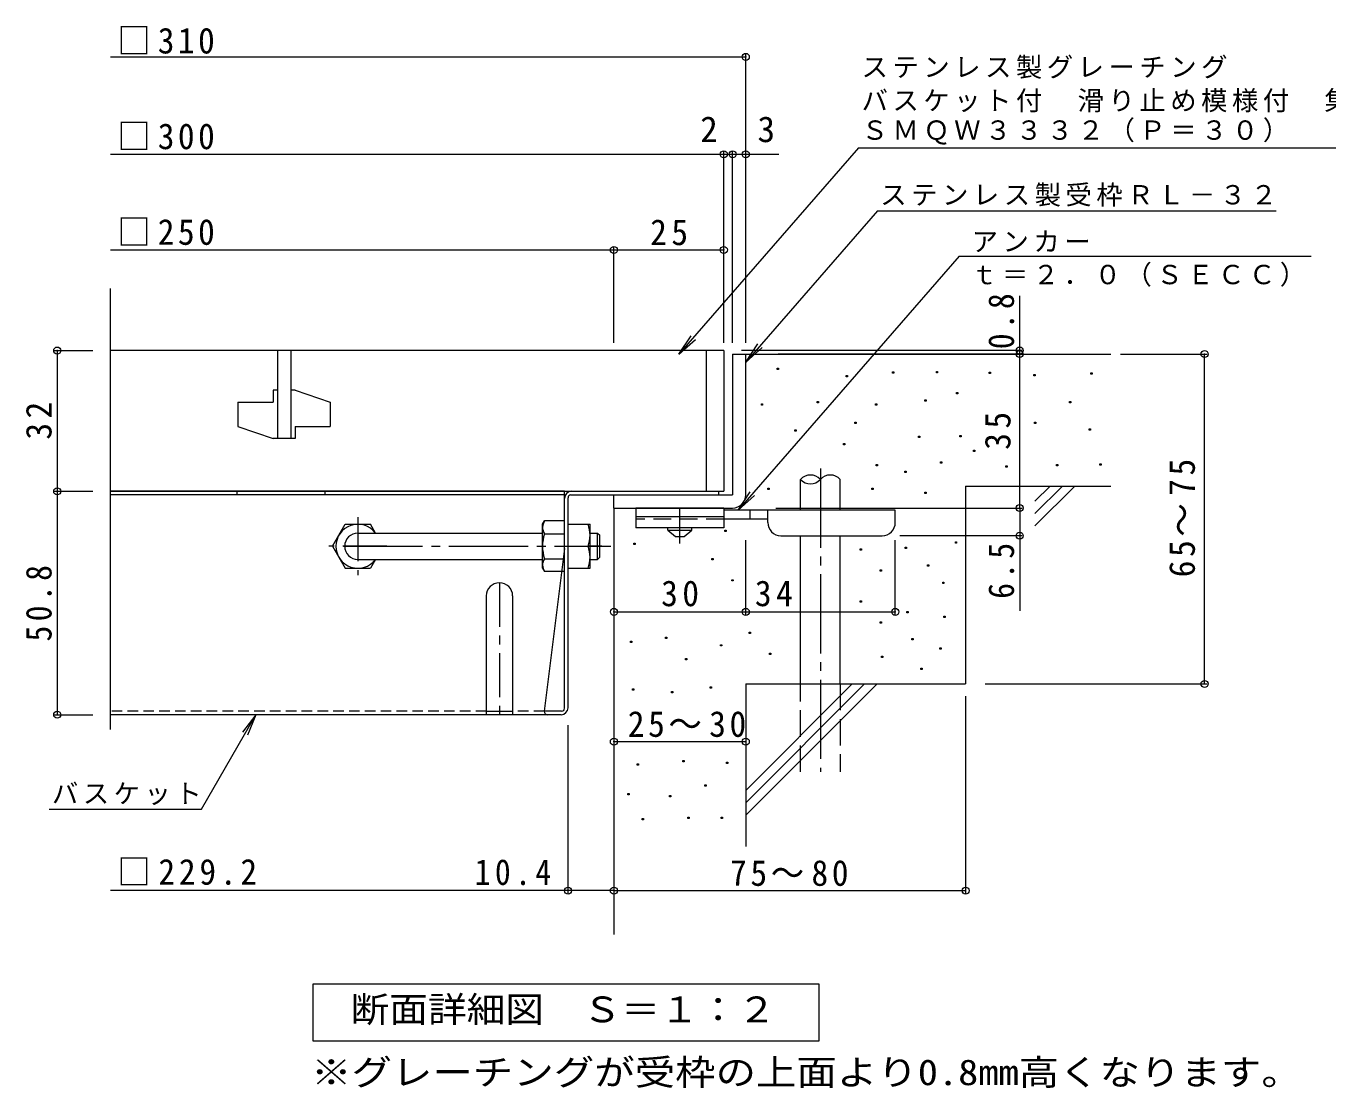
# Model space of a CAD drawing. Units: millimetres on the paper, enlarged 4 times, with parts at other scales. Extents: x -822 to 951, y -780 to 740.
# Drawn here: x -822 to -230, y -651 to -168 of the extents above; entities that cross this region are included whole.
import ezdxf
from ezdxf.enums import TextEntityAlignment as Align

# ---------------------------------------------------------------- set-up
doc = ezdxf.new("R2010")
doc.units = ezdxf.units.MM
doc.header["$LTSCALE"] = 4
doc.header["$PDMODE"] = 32
doc.header["$PDSIZE"] = 3.2
for name, pattern in [('CHAIN1', [8, 5, -1, 1, -1]), ('CHAIN2', [12, 9, -1, 1, -1]), ('DASHED1', [1.8, 1.2, -0.6]), ('DASHED2', [3, 2, -1]), ('DASHED3', [4, 3, -1])]:
    doc.linetypes.add(name, pattern=pattern)
for name, color, linetype, lineweight in [('D-0_芯', 7, 'Continuous', 9), ('D-1_躯体', 2, 'Continuous', 9), ('D-2_仕上', 3, 'Continuous', 9), ('D-4_その他', 7, 'Continuous', 9), ('D-5_文字', 7, 'Continuous', 9), ('D-6_寸法', 6, 'Continuous', 9), ('D-7_ハッチ', 2, 'Continuous', 9), ('D-8_記号', 2, 'Continuous', 9), ('D-9_0-HOJO', 4, 'Continuous', 9), ('D-B_7-WAKU-T', 2, 'Continuous', 9)]:
    doc.layers.add(name, color=color, linetype=linetype, lineweight=lineweight)
doc.styles.add('ＭＳ ゴシック', font='')
doc.styles.get('ＭＳ ゴシック').set_extended_font_data('MS Gothic')

msp = doc.modelspace()

# ---------------------------------------------------------------- linework, layer by layer
at = {"layer": 'D-0_芯'}
for points in [[(-480.433, -323.903), (-480.433, -323.303), (-479.834, -323.303), (-479.834, -323.903)], [(-428.033, -325.524), (-428.033, -324.924), (-427.433, -324.924), (-427.433, -325.524)], [(-408.032, -325.305), (-408.032, -324.705), (-407.432, -324.705), (-407.432, -325.305)], [(-383.975, -325.712), (-383.975, -325.112), (-383.375, -325.112), (-383.375, -325.712)], [(-337.685, -325.983), (-337.685, -325.383), (-337.085, -325.383), (-337.085, -325.983)], [(-449.101, -327.144), (-449.101, -326.544), (-448.501, -326.544), (-448.501, -327.144)], [(-363.672, -326.795), (-363.672, -326.195), (-363.072, -326.195), (-363.072, -326.795)], [(-398.891, -334.9), (-398.891, -334.3), (-398.291, -334.3), (-398.291, -334.9)], [(-487.643, -340.028), (-487.643, -339.428), (-487.043, -339.428), (-487.043, -340.028)], [(-462.207, -338.947), (-462.207, -338.347), (-461.607, -338.347), (-461.607, -338.947)], [(-435.678, -340.03), (-435.678, -339.43), (-435.078, -339.43), (-435.078, -340.03)], [(-413.21, -338.286), (-413.21, -337.686), (-412.61, -337.686), (-412.61, -338.286)], [(-347.431, -338.977), (-347.431, -338.377), (-346.831, -338.377), (-346.831, -338.977)], [(-445.153, -348.421), (-445.153, -347.821), (-444.553, -347.821), (-444.553, -348.421)], [(-363.402, -348.451), (-363.402, -347.851), (-362.802, -347.851), (-362.802, -348.451)], [(-472.473, -351.947), (-472.473, -351.347), (-471.873, -351.347), (-471.873, -351.947)], [(-416.145, -354.801), (-416.145, -354.201), (-415.545, -354.201), (-415.545, -354.801)], [(-397.322, -354.404), (-397.322, -353.804), (-396.722, -353.804), (-396.722, -354.404)], [(-338.498, -351.429), (-338.498, -350.829), (-337.898, -350.829), (-337.898, -351.429)], [(-450.281, -358.088), (-450.281, -357.488), (-449.681, -357.488), (-449.681, -358.088)], [(-391.079, -361.128), (-391.079, -360.528), (-390.479, -360.528), (-390.479, -361.128)], [(-435.408, -367.641), (-435.408, -367.041), (-434.808, -367.041), (-434.808, -367.641)], [(-406.129, -366.441), (-406.129, -365.841), (-405.529, -365.841), (-405.529, -366.441)], [(-353.386, -367.671), (-353.386, -367.071), (-352.786, -367.071), (-352.786, -367.671)], [(-333.625, -367.4), (-333.625, -366.8), (-333.025, -366.8), (-333.025, -367.4)], [(-422.396, -370.635), (-422.396, -370.035), (-421.796, -370.035), (-421.796, -370.635)], [(-376.395, -368.212), (-376.395, -367.612), (-375.795, -367.612), (-375.795, -368.212)], [(-484.755, -378.464), (-484.755, -377.864), (-484.155, -377.864), (-484.155, -378.464)], [(-437.387, -378.351), (-437.387, -377.751), (-436.787, -377.751), (-436.787, -378.351)], [(-413.256, -380.23), (-413.256, -379.63), (-412.656, -379.63), (-412.656, -380.23)], [(-504.241, -397.507), (-504.241, -396.907), (-503.641, -396.907), (-503.641, -397.507)], [(-399.394, -402.758), (-399.394, -402.158), (-398.794, -402.158), (-398.794, -402.758)], [(-545.599, -403.458), (-545.599, -402.858), (-544.999, -402.858), (-544.999, -403.458)], [(-442.68, -405.974), (-442.68, -405.373), (-442.08, -405.373), (-442.08, -405.974)], [(-422.19, -405.291), (-422.19, -404.691), (-421.59, -404.691), (-421.59, -405.291)], [(-510.204, -410.433), (-510.204, -409.833), (-509.605, -409.833), (-509.605, -410.433)], [(-412.058, -413.35), (-412.058, -412.75), (-411.458, -412.75), (-411.458, -413.35)], [(-501.064, -420.028), (-501.064, -419.428), (-500.464, -419.428), (-500.464, -420.028)], [(-433.54, -415.568), (-433.54, -414.968), (-432.94, -414.968), (-432.94, -415.568)], [(-405.151, -421.179), (-405.151, -420.579), (-404.551, -420.579), (-404.551, -421.179)], [(-442.68, -429.639), (-442.68, -429.039), (-442.08, -429.039), (-442.08, -429.639)], [(-421.499, -434.534), (-421.499, -433.934), (-420.899, -433.934), (-420.899, -434.534)], [(-404.69, -436.606), (-404.69, -436.006), (-404.09, -436.006), (-404.09, -436.606)], [(-493.132, -443.871), (-493.132, -443.271), (-492.532, -443.271), (-492.532, -443.871)], [(-433.54, -439.234), (-433.54, -438.634), (-432.94, -438.634), (-432.94, -439.234)], [(-547.174, -447.924), (-547.174, -447.324), (-546.574, -447.324), (-546.574, -447.924)], [(-531.28, -446.226), (-531.28, -445.626), (-530.68, -445.626), (-530.68, -446.226)], [(-506.261, -449.582), (-506.261, -448.982), (-505.661, -448.982), (-505.661, -449.582)], [(-419.186, -446.716), (-419.186, -446.116), (-418.586, -446.116), (-418.586, -446.716)], [(-522.14, -455.821), (-522.14, -455.221), (-521.54, -455.221), (-521.54, -455.821)], [(-483.992, -453.466), (-483.992, -452.866), (-483.392, -452.866), (-483.392, -453.466)], [(-432.991, -454.837), (-432.991, -454.237), (-432.391, -454.237), (-432.391, -454.837)], [(-406.443, -451.016), (-406.443, -450.416), (-405.843, -450.416), (-405.843, -451.016)], [(-415.086, -460.2), (-415.086, -459.6), (-414.486, -459.6), (-414.486, -460.2)], [(-546.208, -469.695), (-546.208, -469.094), (-545.608, -469.094), (-545.608, -469.695)], [(-528.545, -470.913), (-528.545, -470.312), (-527.945, -470.312), (-527.945, -470.913)], [(-510.882, -468.781), (-510.882, -468.181), (-510.282, -468.181), (-510.282, -468.781)], [(-544.076, -503.803), (-544.076, -503.202), (-543.476, -503.202), (-543.476, -503.803)], [(-523.368, -502.28), (-523.368, -501.68), (-522.768, -501.68), (-522.768, -502.28)], [(-503.421, -503.041), (-503.421, -502.441), (-502.821, -502.441), (-502.821, -503.041)], [(-513.318, -513.395), (-513.318, -512.795), (-512.718, -512.795), (-512.718, -513.395)], [(-548.34, -517.202), (-548.34, -516.602), (-547.74, -516.602), (-547.74, -517.202)], [(-529.458, -518.116), (-529.458, -517.516), (-528.858, -517.516), (-528.858, -518.116)], [(-541.792, -528.622), (-541.792, -528.022), (-541.192, -528.022), (-541.192, -528.622)], [(-521.084, -528.013), (-521.084, -527.413), (-520.484, -527.413), (-520.484, -528.013)], [(-505.857, -528.013), (-505.857, -527.413), (-505.257, -527.413), (-505.257, -528.013)]]:
    msp.add_lwpolyline(points, close=True, dxfattribs=at)
at = {"layer": 'D-1_躯体'}
for p, q in [((-500.713, -316.838), (-500.713, -380.838)), ((-500.713, -316.838), (-494.713, -316.838)), ((-494.713, -380.838), (-494.713, -316.838)), ((-726.18, -379.238), (-726.18, -380.838)), ((-686.18, -379.238), (-686.18, -380.838)), ((-554.713, -380.838), (-500.713, -380.838)), ((-554.713, -386.838), (-554.713, -380.838)), ((-554.713, -386.838), (-500.713, -386.838))]:
    msp.add_line(p, q, dxfattribs=at)
at = {"layer": 'D-1_躯体', "color": 3}
for p, q in [((-565.57, -398.238), (-562.17, -398.238)), ((-562.17, -398.238), (-561.17, -399.238)), ((-561.17, -409.238), (-561.17, -399.238)), ((-562.17, -410.238), (-561.17, -409.238))]:
    msp.add_line(p, q, dxfattribs=at)
msp.add_lwpolyline([(-565.57, -410.238), (-562.17, -410.238), (-562.17, -398.238)], dxfattribs=at)
at = {"layer": 'D-1_躯体'}
msp.add_arc((-500.713, -380.838), 6, 270, 0, dxfattribs=at)
at = {"layer": 'D-2_仕上'}
for p, q in [((-783.78, -487.625), (-783.78, -286.958)), ((-504.713, -315.238), (-783.78, -315.238)), ((-707.713, -315.238), (-707.713, -355.238)), ((-701.713, -315.238), (-701.713, -355.238)), ((-512.713, -315.238), (-512.713, -379.238)), ((-504.713, -315.238), (-504.713, -379.238)), ((-709.713, -333.238), (-709.713, -338.738)), ((-707.713, -333.238), (-709.713, -333.238)), ((-699.713, -333.238), (-701.713, -333.238)), ((-699.713, -333.238), (-683.713, -338.738)), ((-725.713, -338.738), (-725.713, -349.738)), ((-725.713, -338.738), (-709.713, -338.738)), ((-683.713, -338.738), (-683.713, -349.738)), ((-725.713, -349.738), (-709.713, -355.238)), ((-699.713, -355.238), (-709.713, -355.238)), ((-699.713, -349.738), (-699.713, -355.238)), ((-699.713, -349.738), (-683.713, -349.738)), ((-783.78, -379.238), (-504.713, -379.238))]:
    msp.add_line(p, q, dxfattribs=at)
at = {"layer": 'D-4_その他'}
for p, q in [((-783.78, -181.691), (-494.713, -181.691)), ((-494.713, -311.656), (-494.713, -180.491)), ((-504.712, -311.656), (-504.712, -224.769)), ((-500.712, -311.656), (-500.712, -224.769)), ((-783.78, -225.969), (-504.712, -225.969)), ((-504.712, -225.969), (-502.712, -225.969)), ((-502.712, -225.969), (-479.648, -225.969)), ((-783.78, -269.47), (-554.713, -269.47)), ((-554.713, -311.656), (-554.713, -268.27)), ((-554.713, -269.47), (-504.712, -269.47)), ((-370.123, -316.838), (-370.123, -290.41)), ((-809.141, -315.238), (-791.78, -315.238)), ((-807.941, -315.238), (-807.941, -379.238)), ((-368.923, -315.238), (-496.713, -315.238)), ((-368.923, -316.838), (-479.951, -316.838)), ((-370.123, -386.838), (-370.123, -316.838)), ((-324.301, -316.838), (-284.839, -316.838)), ((-286.039, -466.838), (-286.039, -316.838)), ((-809.141, -379.238), (-791.78, -379.238)), ((-807.941, -379.238), (-807.941, -480.838)), ((-481.108, -386.838), (-368.923, -386.838)), ((-370.123, -386.838), (-370.123, -433.538)), ((-494.709, -435.279), (-494.709, -401.438)), ((-426.709, -435.279), (-426.709, -401.438)), ((-368.923, -399.438), (-424.709, -399.438)), ((-385.818, -466.838), (-284.839, -466.838)), ((-394.712, -472.348), (-394.712, -562.038)), ((-809.141, -480.838), (-791.78, -480.838)), ((-717.535, -480.838), (-721.362, -490.077)), ((-575.57, -562.038), (-575.57, -485.638)), ((-554.713, -493.085), (-494.713, -493.085)), ((-811.613, -523.845), (-742.365, -523.845)), ((-575.57, -560.838), (-783.78, -560.838)), ((-554.713, -560.838), (-575.57, -560.838)), ((-554.713, -560.838), (-394.712, -560.838))]:
    msp.add_line(p, q, dxfattribs=at)
for points in [[(-554.709, -434.079), (-494.709, -434.079), (-426.709, -434.079)], [(-742.365, -523.845), (-717.535, -480.838), (-723.623, -488.771)]]:
    msp.add_lwpolyline(points, dxfattribs=at)
for p in [(-494.713, -181.691), (-504.712, -225.969), (-500.712, -225.969), (-494.713, -225.969), (-554.713, -269.47), (-504.712, -269.47), (-807.941, -315.238), (-370.123, -315.238), (-370.123, -316.838), (-286.039, -316.838), (-807.941, -379.238), (-370.123, -386.838), (-370.123, -399.438), (-554.709, -434.079), (-494.709, -434.079), (-426.709, -434.079), (-286.039, -466.838), (-807.941, -480.838), (-554.713, -493.085), (-494.713, -493.085), (-575.57, -560.838), (-554.713, -560.838), (-394.712, -560.838)]:
    msp.add_point(p, dxfattribs=at)
at = {"layer": 'D-5_文字'}
for p, q in [((-443.426, -222.998), (-525.101, -316.838)), ((-443.426, -222.998), (-178.046, -222.998)), ((-434.786, -251.674), (-494.713, -320.526)), ((-434.786, -251.674), (-253.455, -251.674)), ((-397.672, -272.358), (-237.584, -272.358)), ((-525.101, -316.838), (-519.577, -308.503)), ((-525.101, -316.838), (-517.608, -310.217)), ((-494.713, -320.526), (-489.188, -312.19)), ((-494.713, -320.526), (-487.219, -313.904)), ((-498.181, -387.838), (-490.688, -381.216)), ((-691.511, -603.215), (-461.511, -603.215)), ((-691.511, -629.215), (-691.511, -603.215)), ((-461.511, -603.215), (-461.511, -629.215)), ((-461.511, -629.215), (-691.511, -629.215))]:
    msp.add_line(p, q, dxfattribs=at)
msp.add_lwpolyline([(-397.672, -272.358), (-498.181, -387.838), (-492.657, -379.502)], dxfattribs=at)
at = {"layer": 'D-6_寸法'}
for p, q in [((-494.713, -316.838), (-328.713, -316.838)), ((-469.796, -387.838), (-469.796, -373.838)), ((-451.796, -387.838), (-451.796, -373.838)), ((-394.713, -376.838), (-328.713, -376.838)), ((-394.713, -376.838), (-394.713, -466.838)), ((-363.174, -395.016), (-344.996, -376.838)), ((-363.174, -389.359), (-350.652, -376.838)), ((-363.174, -383.703), (-356.309, -376.838)), ((-554.713, -386.838), (-554.713, -580.838)), ((-469.796, -466.838), (-469.796, -399.438)), ((-451.796, -466.838), (-451.796, -399.438)), ((-494.713, -466.838), (-394.713, -466.838)), ((-494.713, -515.241), (-446.309, -466.838)), ((-494.713, -520.897), (-440.653, -466.838)), ((-494.713, -526.553), (-434.997, -466.838)), ((-494.713, -466.838), (-494.713, -540.838))]:
    msp.add_line(p, q, dxfattribs=at)
at = {"layer": 'D-6_寸法', "linetype": 'CHAIN2'}
msp.add_line((-460.796, -368.938), (-460.796, -506.838), dxfattribs=at)
at = {"layer": 'D-6_寸法', "linetype": 'DASHED3'}
for p, q in [((-469.796, -506.838), (-469.796, -466.838)), ((-451.796, -466.838), (-451.796, -506.838))]:
    msp.add_line(p, q, dxfattribs=at)
at = {"layer": 'D-6_寸法'}
for centre, start, end in [((-465.296, -377.899), 42.07146, 137.92854), ((-456.296, -377.899), 42.07146, 137.92854), ((-465.296, -369.776), 222.07146, 317.92854)]:
    msp.add_arc(centre, 6.062, start, end, dxfattribs=at)
at = {"layer": 'D-7_ハッチ'}
for p, q in [((-577.17, -379.238), (-783.78, -379.238)), ((-577.17, -380.838), (-783.78, -380.838)), ((-577.17, -477.905), (-577.17, -379.238)), ((-575.57, -477.638), (-575.57, -382.171)), ((-574.237, -380.838), (-507.163, -380.838)), ((-573.97, -379.238), (-507.163, -379.238)), ((-507.163, -379.238), (-507.163, -380.838)), ((-577.17, -405.238), (-586.395, -479.238)), ((-578.504, -479.238), (-586.395, -479.238)), ((-578.77, -480.838), (-783.78, -480.838))]:
    msp.add_line(p, q, dxfattribs=at)
at = {"layer": 'D-7_ハッチ', "linetype": 'DASHED1'}
for p, q in [((-612.77, -479.238), (-783.78, -479.238)), ((-586.395, -479.238), (-600.77, -479.238))]:
    msp.add_line(p, q, dxfattribs=at)
at = {"layer": 'D-7_ハッチ'}
for centre, radius, start, end in [((-573.97, -382.438), 3.2, 90, 180), ((-574.237, -382.171), 1.333, 90, 180), ((-584.795, -479.238), 1.6, 180, 270), ((-578.77, -477.638), 3.2, 270, 0), ((-578.504, -477.905), 1.333, 270, 0)]:
    msp.add_arc(centre, radius, start, end, dxfattribs=at)
at = {"layer": 'D-8_記号', "linetype": 'CHAIN1'}
for p, q in [((-671.17, -391.045), (-671.17, -417.431)), ((-657.977, -404.238), (-684.363, -404.238)), ((-606.77, -420.838), (-606.77, -480.838))]:
    msp.add_line(p, q, dxfattribs=at)
at = {"layer": 'D-8_記号'}
for p, q in [((-612.77, -426.838), (-612.77, -480.838)), ((-600.77, -426.838), (-600.77, -480.838)), ((-612.77, -479.238), (-600.77, -479.238))]:
    msp.add_line(p, q, dxfattribs=at)
msp.add_arc((-606.77, -426.838), 6, 0, 180, dxfattribs=at)
at = {"layer": 'D-9_0-HOJO', "color": 3}
for p, q in [((-544.709, -386.838), (-544.709, -395.838)), ((-504.709, -386.838), (-544.709, -386.838)), ((-504.709, -390.838), (-544.709, -390.838)), ((-504.709, -386.838), (-504.709, -395.838)), ((-504.709, -395.838), (-544.709, -395.838))]:
    msp.add_line(p, q, dxfattribs=at)
at = {"layer": 'D-9_0-HOJO', "linetype": 'CHAIN1'}
msp.add_line((-524.709, -402.934), (-524.709, -386.838), dxfattribs=at)
at = {"layer": 'D-9_0-HOJO'}
for p, q in [((-426.709, -387.838), (-504.709, -387.838)), ((-492.709, -391.838), (-492.709, -387.838)), ((-484.709, -393.438), (-484.709, -387.838)), ((-426.709, -393.438), (-426.709, -387.838)), ((-484.699, -391.838), (-504.709, -391.838)), ((-478.709, -399.438), (-432.709, -399.438))]:
    msp.add_line(p, q, dxfattribs=at)
at = {"layer": 'D-9_0-HOJO', "color": 3, "linetype": 'DASHED2'}
msp.add_line((-504.709, -391.838), (-544.709, -391.838), dxfattribs=at)
at = {"layer": 'D-9_0-HOJO', "color": 2}
for p, q in [((-530.209, -396.838), (-530.209, -395.838)), ((-519.209, -396.838), (-519.209, -395.838)), ((-530.209, -396.838), (-526.709, -399.837)), ((-530.209, -396.838), (-519.209, -396.838)), ((-526.709, -399.837), (-522.71, -399.837)), ((-522.71, -399.837), (-519.209, -396.838))]:
    msp.add_line(p, q, dxfattribs=at)
at = {"layer": 'D-9_0-HOJO'}
for centre, start, end in [((-478.709, -393.438), 180, 270), ((-432.709, -393.438), 270, 0)]:
    msp.add_arc(centre, 6, start, end, dxfattribs=at)
at = {"layer": 'D-B_7-WAKU-T'}
for p, q in [((-682.67, -404.238), (-676.897, -394.238)), ((-676.897, -394.238), (-665.444, -394.238)), ((-663.143, -398.223), (-665.444, -394.238)), ((-587.177, -394.238), (-586.311, -392.738)), ((-587.177, -414.238), (-587.177, -394.238)), ((-577.177, -392.738), (-586.311, -392.738)), ((-575.57, -394.238), (-565.57, -394.238)), ((-565.57, -414.238), (-565.57, -394.238)), ((-586.311, -398.512), (-577.177, -398.512)), ((-682.67, -404.238), (-676.897, -414.238)), ((-575.57, -404.238), (-566.436, -404.238)), ((-676.897, -414.238), (-665.444, -414.238)), ((-663.134, -410.238), (-665.444, -414.238)), ((-587.177, -414.238), (-586.311, -415.738)), ((-586.311, -409.965), (-577.177, -409.965)), ((-575.57, -414.238), (-565.57, -414.238)), ((-577.177, -415.738), (-586.311, -415.738))]:
    msp.add_line(p, q, dxfattribs=at)
at = {"layer": 'D-B_7-WAKU-T', "color": 3}
for p, q in [((-671.17, -398.238), (-587.177, -398.238)), ((-671.17, -410.238), (-587.177, -410.238))]:
    msp.add_line(p, q, dxfattribs=at)
at = {"layer": 'D-B_7-WAKU-T', "color": 3, "linetype": 'CHAIN2'}
msp.add_line((-677.746, -404.238), (-556.168, -404.238), dxfattribs=at)
at = {"layer": 'D-B_7-WAKU-T', "linetype": 'CHAIN1'}
msp.add_line((-560.197, -404.238), (-566.321, -404.238), dxfattribs=at)
at = {"layer": 'D-B_7-WAKU-T'}
for centre, radius, start, end in [((-671.17, -404.238), 10, 36.87019, 323.12981), ((-581.708, -395.558), 5.47, 180.2103, 212.68507), ((-580.613, -396.028), 6.579, 149.99998, 176.07924), ((-580.437, -399.238), 14.866, 340.34633, 19.65366), ((-567.812, -404.238), 19.365, 162.79973, 197.20026), ((-580.437, -409.238), 14.866, 340.34633, 19.65366), ((-581.708, -412.918), 5.47, 147.31491, 179.78969), ((-580.613, -412.448), 6.579, 183.92075, 210)]:
    msp.add_arc(centre, radius, start, end, dxfattribs=at)
at = {"layer": 'D-B_7-WAKU-T', "color": 3}
msp.add_arc((-671.17, -404.238), 6, 90, 270, dxfattribs=at)

# ---------------------------------------------------------------- texts
at = {"layer": 'D-4_その他', "color": 2, "style": 'ＭＳ ゴシック'}
for s, p in [('2', (-515.449, -223.97)), ('3', (-489.392, -223.97))]:
    msp.add_text(s, height=11.73, dxfattribs=at).set_placement(p, align=Align.BOTTOM_LEFT)
at = {"layer": 'D-4_その他', "color": 2, "style": 'ＭＳ ゴシック', "width": 1.15}
msp.add_text('※グレーチングが受枠の上面より0.8mm高くなります。', height=11.73, dxfattribs=at).set_placement((-692.46, -652.8), align=Align.BOTTOM_LEFT)
at = {"layer": 'D-4_その他', "color": 2, "char_height": 11.73, "attachment_point": 7, "style": 'ＭＳ ゴシック'}
for s, insert in [('\\T1.21;\\W0.95;□310', (-780.607, -180.469)), ('\\T1.21;\\W0.95;□300', (-780.607, -223.969)), ('\\T1.21;\\W0.95;□250', (-780.607, -267.47)), ('\\T1.27;\\W0.95;25', (-538.212, -267.47)), ('\\T1.27;\\W0.95;30', (-533.209, -431.679)), ('\\T1.27;\\W0.95;34', (-490.563, -431.679)), ('\\T1.22;\\W0.95;25～30', (-548.393, -491.086)), ('\\T1.23;\\W0.95;□229.2', (-780.607, -558.438)), ('\\T1.28;\\W0.9;10.4', (-618.028, -558.438)), ('\\T1.22;\\W0.95;75～80', (-501.86, -558.838))]:
    msp.add_mtext(s, dxfattribs=dict(at, insert=insert))
at = {"layer": 'D-4_その他', "color": 2, "char_height": 11.73, "attachment_point": 7, "rotation": 90, "style": 'ＭＳ ゴシック'}
for s, insert in [('\\T1.27;\\W0.9;0.8', (-372.523, -314.617)), ('\\T1.27;\\W0.95;32', (-810.341, -355.738)), ('\\T1.27;\\W0.95;35', (-374.123, -360.338)), ('\\T1.22;\\W0.95;65～75', (-290.251, -418.338)), ('\\T1.27;\\W0.9;6.5', (-372.523, -428.116)), ('\\T1.28;\\W0.9;50.8', (-810.341, -447.538))]:
    msp.add_mtext(s, dxfattribs=dict(at, insert=insert))
at = {"layer": 'D-4_その他', "insert": (-810.365, -521.942), "char_height": 8.798, "attachment_point": 7, "style": 'ＭＳ ゴシック'}
msp.add_mtext('\\T1.17;バスケット', dxfattribs=at)
at = {"layer": 'D-5_文字', "color": 2, "style": 'ＭＳ ゴシック', "width": 1.1}
msp.add_text('断面詳細図\u3000Ｓ＝１：２', height=11.73, dxfattribs=at).set_placement((-674.511, -624.215), align=Align.BOTTOM_LEFT)
at = {"layer": 'D-5_文字', "char_height": 8.798, "attachment_point": 7, "style": 'ＭＳ ゴシック'}
for s, insert in [('\\T1.17;ステンレス製グレーチング', (-442.046, -191.689)), ('\\T1.17;バスケット付\u3000滑り止め模様付\u3000集水桝用', (-442.046, -206.935)), ('\\T1.17;ＳＭＱＷ３３３２（Ｐ＝３０）', (-442.046, -221.59)), ('\\T1.17;ステンレス製受枠ＲＬ－３２', (-433.539, -249.77)), ('\\T1.17;アンカー', (-391.977, -270.494)), ('\\T1.17;ｔ＝２．０（ＳＥＣＣ）', (-392.214, -286.221))]:
    msp.add_mtext(s, dxfattribs=dict(at, insert=insert))

doc.saveas('drawing.dxf')
